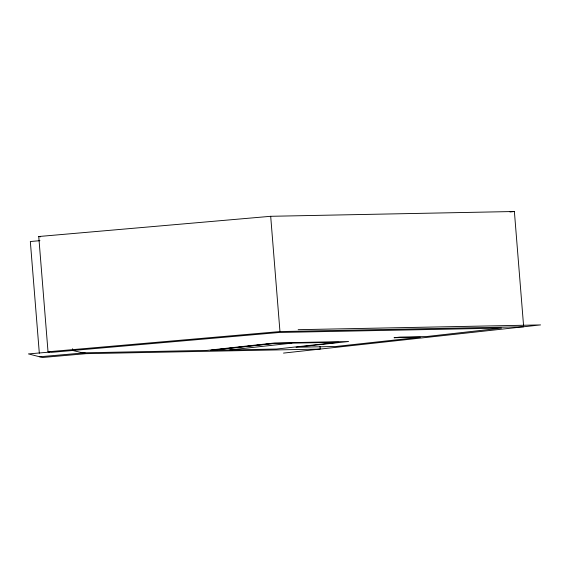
<?xml version="1.0" encoding="UTF-8"?>
<svg xmlns="http://www.w3.org/2000/svg" width="569" height="569" viewBox="0 0 569 569"><rect width="100%" height="100%" fill="white"/><g stroke="black" fill="none" stroke-linecap="round" stroke-linejoin="round"><path stroke-width="0.85" d="M211.092 350.319L273.156 343.512M291.819 343.15L229.769 349.949M509.98 211.988L514.383 211.504L523.658 326.77L279.962 331.563L48.024 351.784L38.749 236.519L270.688 216.298L514.383 211.504M283.504 353.093L540.55 324.92L298.156 329.686M39.951 240.673L30.335 241.519L39.325 353.264M39.61 356.777L85.044 352.801M49.738 352.09L28.45 353.911L42.383 357.496L85.997 353.669L320.226 349.067L320.013 346.429M38.749 236.519L40.463 236.825M48.024 351.784L51.281 352.36L279.514 332.46L501.495 328.1L426.202 336.578L399.922 337.097L394.047 337.737L420.327 337.225L335.866 346.478L296.065 347.261L348.577 341.507L274.834 342.958L206.903 350.404L82.555 352.844L72.725 350.49L72.583 348.733M270.688 216.298L279.962 331.563M273.042 343.52L210.985 350.319L276.555 349.032L338.619 342.232L273.042 343.52"/></g></svg>
